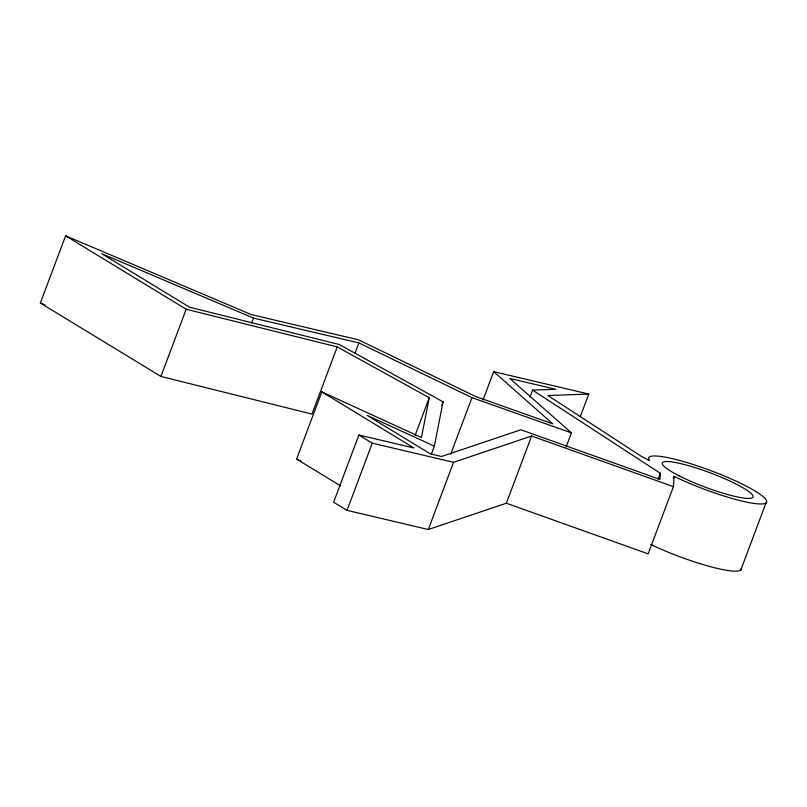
<?xml version="1.0" encoding="UTF-8"?>
<svg xmlns="http://www.w3.org/2000/svg" width="807" height="807" viewBox="0 0 807 807"><rect width="100%" height="100%" fill="white"/><g stroke="black" fill="none" stroke-linecap="round" stroke-linejoin="round"><path stroke-width="1.21" d="M529.917 397.185L532.58 390.114L660.338 473.275L659.934 479.408L520.878 429.768L441.55 456.48L430.292 453.827L367.175 415.383L434.348 446.15L431.251 454.402M340.483 485.824L296.572 459.082L321.832 391.879L413.93 447.976L358.883 435.013L333.624 502.206L347.02 510.367L428.295 529.513L506.352 503.225L648.162 553.854L673.421 486.651L674.097 476.362A62.996 9.855 20.6 0 0 763.24 503.85A62.996 9.855 20.6 0 0 712.752 471.369A62.996 9.855 20.6 0 0 649.464 460.525L642.12 456.833L547.963 395.551L588.787 394.058L580.374 416.462M337.225 346.899L311.966 414.102L160.926 376.455L40.35 303.018L65.609 235.815L186.185 309.252L337.225 346.899L429.253 397.72L421.436 437.505L321.832 391.879M434.348 446.15L443.063 401.825L339.273 344.518L189.564 307.205L101.702 253.68L253.499 318.099L358.893 342.925L471.964 397.639L571.427 432.885L566.111 447.038M160.926 376.455L186.185 309.252M251.734 322.82L253.499 318.099M354.898 353.527L358.893 342.925M347.02 510.367L372.279 443.174L358.883 435.013M415.07 435.447L429.253 397.72M441.732 405.366L443.063 401.825M450.699 454.23L471.964 397.639M428.295 529.513L453.554 462.31L531.611 436.022L673.421 486.651M483.03 399.959L493.672 371.664L588.787 394.058M506.352 503.225L531.611 436.022M658.129 479.166L660.338 473.275M673.31 478.46L674.097 476.362M740.765 570.125L766.025 502.922M532.58 390.114L555.72 389.277L509.822 378.463L571.427 432.885M372.279 443.174L453.554 462.31M65.609 235.815L251.128 314.538L358.53 339.838L475.706 396.54L552.724 423.826L493.672 371.664M40.35 303.018L44.99 304.985M296.572 459.082L301.152 461.18M741.391 568.189A62.996 9.855 20.6 0 1 712.178 567.139A62.996 9.855 20.6 0 1 650.735 544.483M679.151 475.858A48.46 7.576 20.6 0 0 752.558 497.626A48.46 7.576 20.6 0 0 691.276 466.456A48.46 7.576 20.6 0 0 679.151 475.858"/></g></svg>
